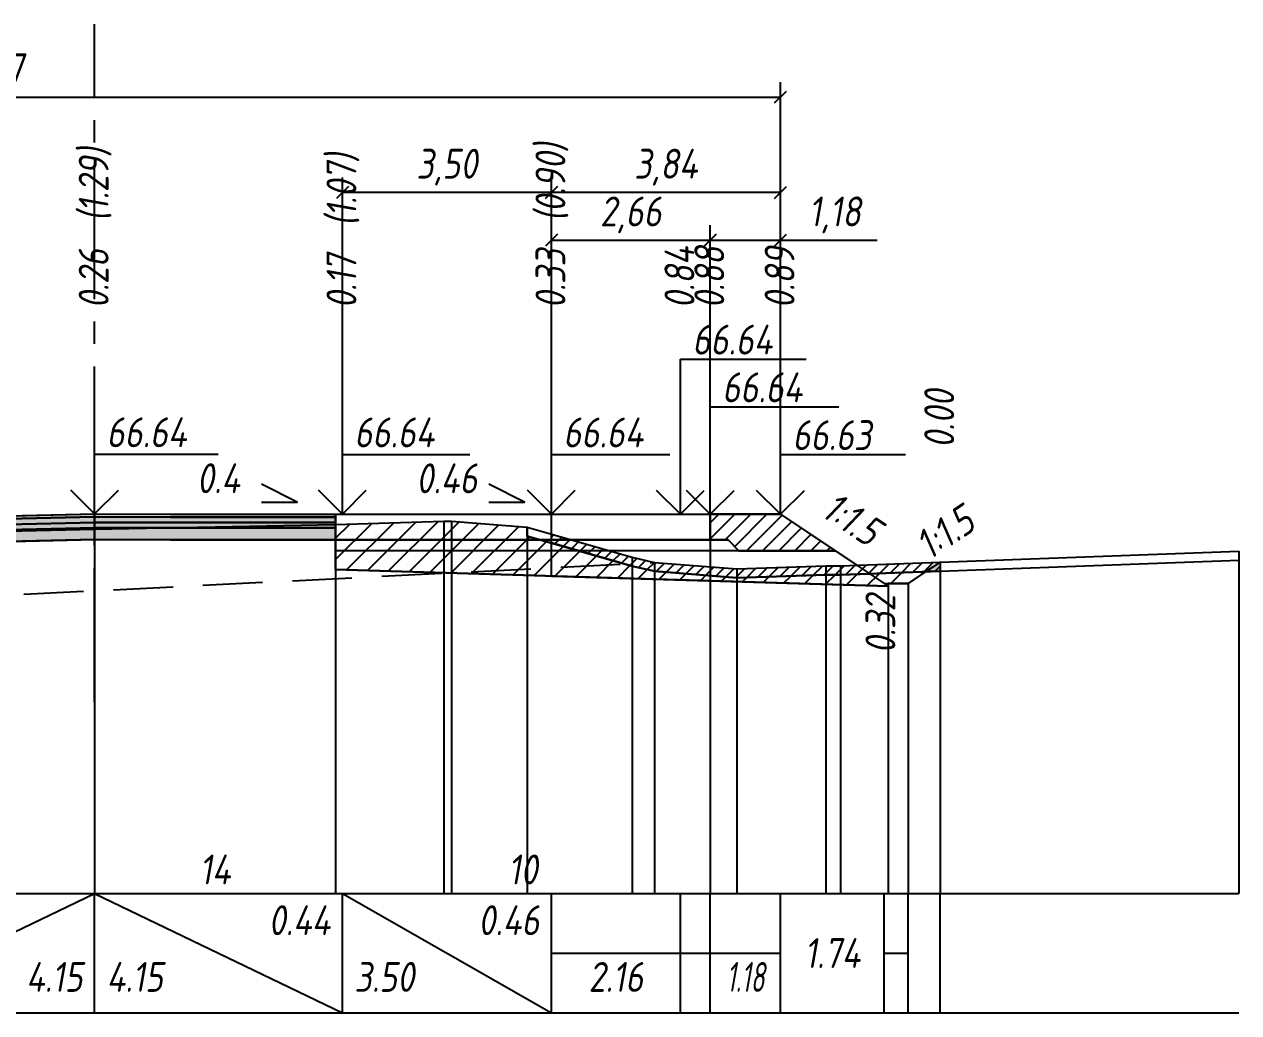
# Model space of a CAD drawing. Extents: x -717 to 1451, y -133302 to 233.
# Drawn here: x 189.5 to 291.2, y -124612 to -124529.2 of the extents above; entities that cross this region are included whole.
import ezdxf
from ezdxf.enums import TextEntityAlignment as Align

# ---------------------------------------------------------------- set-up
doc = ezdxf.new("R2010")
doc.units = 0
doc.linetypes.add('осевая2', pattern=[1.125, 0.75, -0.125, 0.125, -0.125])
doc.linetypes.add('штриховая', pattern=[0.75, 0.5, -0.25])
for name, color, linetype in [('Интерполированный поперечник', 2, 'Continuous'), ('Код_514', 1, 'Continuous'), ('Контур_0', 7, 'Continuous'), ('Контур_2564', 7, 'Continuous'), ('Контур_2660', 7, 'Continuous'), ('Контур_2665', 7, 'Continuous'), ('Контур_400', 7, 'Continuous'), ('Контур_508', 7, 'Continuous'), ('Контур_512', 7, 'Continuous'), ('Контур_513', 7, 'Continuous'), ('Красный поперечник', 1, 'Continuous'), ('Объём_2501', 7, 'Continuous'), ('Объём_2564', 7, 'Continuous'), ('Объём_2650', 7, 'Continuous'), ('Объём_2660', 7, 'Continuous'), ('Объём_2661', 7, 'Continuous'), ('Объём_2662', 7, 'Continuous'), ('Объём_2663', 7, 'Continuous'), ('Объём_2664', 7, 'Continuous'), ('Объём_2665', 7, 'Continuous'), ('Объём_2666', 7, 'Continuous'), ('Объём_2667', 7, 'Continuous'), ('Объём_2668', 7, 'Continuous'), ('Объём_2669', 7, 'Continuous'), ('Объём_2675', 7, 'Continuous'), ('Объём_2753', 7, 'Continuous'), ('Ось', 1, 'осевая2'), ('Откосы', 7, 'Continuous'), ('Отметки покрытия', 7, 'Continuous'), ('Рабочие отметки', 7, 'Continuous'), ('Рабочие отметки доп.', 7, 'Continuous'), ('Слои выравнивания', 7, 'Continuous'), ('Таблица', 7, 'Continuous'), ('Уклоны проезжей части', 7, 'Continuous'), ('Черный поперечник', 3, 'Continuous')]:
    doc.layers.add(name, color=color, linetype=linetype)
for name, color, linetype, true_color in [('Контур_2540', 2, 'Continuous', 0xffff00), ('Контур_2560', 2, 'Continuous', 0xffff00), ('Контур_2561', 7, 'Continuous', 0xff8040), ('Контур_2562', 3, 'Continuous', 0x00ff00), ('Контур_2563', 7, 'Continuous', 0xff8000), ('Контур_2570', 7, 'Continuous', 0x80ff00), ('Контур_2725', 7, 'Continuous', 0x323232), ('Контур_2736', 4, 'Continuous', 0x00ffff), ('Контур_2737', 4, 'Continuous', 0x00ffff), ('Контур_2738', 4, 'Continuous', 0x00ffff), ('Контур_2739', 4, 'Continuous', 0x00ffff), ('Контур_2741', 4, 'Continuous', 0x00ffff), ('Контур_2742', 4, 'Continuous', 0x00ffff), ('Контур_2743', 4, 'Continuous', 0x00ffff), ('Контур_2744', 7, 'Continuous', 0xa4ffff), ('Контур_2745', 7, 'Continuous', 0xa4ffff), ('Контур_2747', 4, 'Continuous', 0x00ffff), ('Контур_2748', 4, 'Continuous', 0x00ffff), ('Контур_2749', 4, 'Continuous', 0x00ffff), ('Контур_2750', 4, 'Continuous', 0x00ffff), ('Контур_2751', 4, 'Continuous', 0x00ffff), ('Контур_2752', 4, 'Continuous', 0x00ffff), ('Контур_2760', 7, 'Continuous', 0x323232), ('Контур_2761', 7, 'Continuous', 0x323232), ('Контур_2762', 7, 'Continuous', 0x323232), ('Контур_2763', 7, 'Continuous', 0x323232), ('Контур_402', 7, 'Continuous', 0xff6464), ('Контур_703', 4, 'Continuous', 0x00ffff), ('Контур_705', 4, 'Continuous', 0x00ffff), ('Контур_707', 4, 'Continuous', 0x00ffff), ('Контур_720', 131, 'Continuous', 0xaaffff), ('Объём_2500', 7, 'Continuous', 0xc0c0c0), ('Объём_2520', 7, 'Continuous', 0x80ffff), ('Объём_2540', 2, 'Continuous', 0xffff00), ('Объём_2560', 2, 'Continuous', 0xffff00), ('Объём_2561', 7, 'Continuous', 0xff8040), ('Объём_2562', 3, 'Continuous', 0x00ff00), ('Объём_2563', 7, 'Continuous', 0xff8000), ('Объём_2570', 7, 'Continuous', 0x80ff00), ('Объём_2600', 7, 'Continuous', 0x808000), ('Объём_2746', 2, 'Continuous', 0xffff00)]:
    doc.layers.add(name, color=color, linetype=linetype, true_color=true_color)
doc.styles.get("Standard").update_dxf_attribs({"font": 'txt', "height": 2.5})
doc.styles.add('М', font='romand.shx', dxfattribs={"width": 0.8, "oblique": 10, "height": 2.5})
doc.dimstyles.new('ISO-25', dxfattribs={"dimtxt": 2.5, "dimasz": 2.5, "dimexe": 1.25, "dimexo": 0.625, "dimtad": 1, "dimtxsty": 'Standard', "dimcen": 2.5, "dimadec": 0, "dimazin": 0, "dimtfac": 1, "dimtmove": 0, "dimatfit": 3, "dimfxl": 1, "dimarcsym": 0})

# ---------------------------------------------------------------- blocks, each defined once
blk = doc.blocks.new('_Oblique')
at = {"color": 0, "linetype": 'ByBlock', "lineweight": -2}
blk.add_line((-0.5, -0.5), (0.5, 0.5), dxfattribs=at)
blk = doc.blocks.new('*D3940')
at = {"color": 0, "lineweight": -2, "transparency": 16777216}
for p, q in [((246.98, -124569.68), (246.98, -124546.03)), ((252.87, -124569.68), (252.87, -124546.03)), ((246.98, -124547.28), (252.87, -124547.28)), ((252.87, -124547.28), (260.97, -124547.28))]:
    blk.add_line(p, q, dxfattribs=at)
at = {"layer": 'Defpoints', "color": 0, "transparency": 16777216}
for p in [(252.87, -124547.28), (246.98, -124570.3), (252.87, -124570.3)]:
    blk.add_point(p, dxfattribs=at)
at = {"color": 0, "lineweight": -2, "transparency": 16777216, "rotation": 180}
blk.add_blockref('_Oblique', (246.98, -124547.28), dxfattribs=at)
at = {"color": 0, "lineweight": -2, "transparency": 16777216}
blk.add_blockref('_Oblique', (252.87, -124547.28), dxfattribs=at)
at = {"color": 0, "transparency": 16777216, "insert": (257.42, -124545.16), "char_height": 2.5, "width": 8.3333, "attachment_point": 5, "style": 'М'}
blk.add_mtext('1,18', dxfattribs=at)
blk = doc.blocks.new('*D3942')
at = {"color": 0, "lineweight": -2, "transparency": 16777216}
for p, q in [((233.68, -124569.67), (233.68, -124546.03)), ((246.98, -124569.68), (246.98, -124546.03)), ((233.68, -124547.28), (246.98, -124547.28))]:
    blk.add_line(p, q, dxfattribs=at)
at = {"layer": 'Defpoints', "color": 0, "transparency": 16777216}
for p in [(246.98, -124547.28), (233.68, -124570.29), (246.98, -124570.3)]:
    blk.add_point(p, dxfattribs=at)
at = {"color": 0, "lineweight": -2, "transparency": 16777216, "rotation": 180}
blk.add_blockref('_Oblique', (233.68, -124547.28), dxfattribs=at)
at = {"color": 0, "lineweight": -2, "transparency": 16777216}
blk.add_blockref('_Oblique', (246.98, -124547.28), dxfattribs=at)
at = {"color": 0, "transparency": 16777216, "insert": (240.33, -124545.16), "char_height": 2.5, "width": 10, "attachment_point": 5, "style": 'М'}
blk.add_mtext('2,66', dxfattribs=at)
blk = doc.blocks.new('*D3944')
at = {"color": 0, "lineweight": -2, "transparency": 16777216}
for p, q in [((216.18, -124569.66), (216.18, -124542.03)), ((233.68, -124569.67), (233.68, -124542.03)), ((233.68, -124543.28), (216.18, -124543.28))]:
    blk.add_line(p, q, dxfattribs=at)
at = {"layer": 'Defpoints', "color": 0, "transparency": 16777216}
for p in [(216.18, -124543.28), (216.18, -124570.29), (233.68, -124570.29)]:
    blk.add_point(p, dxfattribs=at)
at = {"color": 0, "lineweight": -2, "transparency": 16777216, "rotation": 180}
blk.add_blockref('_Oblique', (216.18, -124543.28), dxfattribs=at)
at = {"color": 0, "lineweight": -2, "transparency": 16777216}
blk.add_blockref('_Oblique', (233.68, -124543.28), dxfattribs=at)
at = {"color": 0, "transparency": 16777216, "insert": (224.93, -124541.16), "char_height": 2.5, "width": 9.5833, "attachment_point": 5, "style": 'М'}
blk.add_mtext('3,50', dxfattribs=at)
blk = doc.blocks.new('*D3945')
at = {"color": 0, "lineweight": -2, "transparency": 16777216}
for p, q in [((233.68, -124569.67), (233.68, -124542.03)), ((252.87, -124569.68), (252.87, -124542.03)), ((252.87, -124543.28), (233.68, -124543.28))]:
    blk.add_line(p, q, dxfattribs=at)
at = {"layer": 'Defpoints', "color": 0, "transparency": 16777216}
for p in [(233.68, -124543.28), (233.68, -124570.29), (252.87, -124570.3)]:
    blk.add_point(p, dxfattribs=at)
at = {"color": 0, "lineweight": -2, "transparency": 16777216, "rotation": 180}
blk.add_blockref('_Oblique', (233.68, -124543.28), dxfattribs=at)
at = {"color": 0, "lineweight": -2, "transparency": 16777216}
blk.add_blockref('_Oblique', (252.87, -124543.28), dxfattribs=at)
at = {"color": 0, "transparency": 16777216, "insert": (243.27, -124541.16), "char_height": 2.5, "width": 10, "attachment_point": 5, "style": 'М'}
blk.add_mtext('3,84', dxfattribs=at)
blk = doc.blocks.new('*D3947')
at = {"color": 0, "lineweight": -2, "transparency": 16777216}
for p, q in [((119.51, -124571.73), (119.51, -124534.03)), ((252.87, -124569.68), (252.87, -124534.03)), ((119.51, -124535.28), (252.87, -124535.28))]:
    blk.add_line(p, q, dxfattribs=at)
at = {"layer": 'Defpoints', "color": 0, "transparency": 16777216}
for p in [(252.87, -124535.28), (252.87, -124570.3), (119.51, -124572.36)]:
    blk.add_point(p, dxfattribs=at)
at = {"color": 0, "lineweight": -2, "transparency": 16777216, "rotation": 180}
blk.add_blockref('_Oblique', (119.51, -124535.28), dxfattribs=at)
at = {"color": 0, "lineweight": -2, "transparency": 16777216}
blk.add_blockref('_Oblique', (252.87, -124535.28), dxfattribs=at)
at = {"color": 0, "transparency": 16777216, "insert": (186.19, -124533.16), "char_height": 2.5, "width": 12.5, "attachment_point": 5, "style": 'М'}
blk.add_mtext('26,67', dxfattribs=at)

msp = doc.modelspace()

# ---------------------------------------------------------------- hatches: boundary and pattern name
at = {"layer": 'Объём_2563'}
h = msp.add_hatch(dxfattribs=at)
h.set_pattern_fill('ANSI31', color=256, scale=0.3)
h.paths.add_polyline_path([(135.678, -124573.776), (134.756, -124574.698), (114.037, -124575.193), (119.507, -124571.547), (122.161, -124571.231), (122.161, -124571.731), (121.661, -124571.731), (121.661, -124572.731), (123.061, -124572.731), (123.061, -124572.163), (132.057, -124571.985), (132.057, -124572.525), (133.457, -124572.525), (133.457, -124571.903), (136.278, -124571.777), (136.279, -124572.591), (135.779, -124572.591), (135.78, -124573.591), (137.178, -124573.59), (137.178, -124573.74)])
h.paths.add_polyline_path([(248.483, -124572.389), (246.983, -124572.388), (246.983, -124570.238), (252.867, -124570.241), (257.445, -124573.293), (249.383, -124573.289)])
at = {"layer": 'Объём_2570'}
h = msp.add_hatch(dxfattribs=at)
h.set_pattern_fill('ANSI31', color=256, scale=0.2)
h.paths.add_polyline_path([(117.715, -124573.794), (108.888, -124576.736), (105, -124578.178), (105, -124577.428), (108.888, -124575.986), (117.719, -124573.041)])
h.paths.add_polyline_path([(233.678, -124571.893), (240.445, -124573.824), (242.307, -124574.266), (249.212, -124574.801), (256.65, -124574.571), (257.897, -124574.559), (266.235, -124574.251), (266.235, -124575.001), (257.897, -124575.309), (256.65, -124575.321), (249.212, -124575.551), (242.307, -124575.016), (240.445, -124574.574), (233.678, -124572.643)])
at = {"layer": 'Объём_2600'}
h = msp.add_hatch(dxfattribs=at)
h.set_pattern_fill('ANSI31', color=6, scale=0.4)
h.paths.add_polyline_path([(137.178, -124576.012), (111.66, -124576.778), (105, -124581.218), (94.693, -124581.739), (102.02, -124579.284), (108.888, -124576.736), (117.715, -124573.794), (117.719, -124573.041), (132.564, -124572.001), (133.064, -124572.751), (137.178, -124572.655)])
h.paths.add_polyline_path([(263.559, -124576.035), (261.894, -124576.035), (261.894, -124576.259), (215.604, -124574.87), (215.604, -124571.088), (224.669, -124570.827), (225.329, -124570.83), (231.64, -124571.312), (231.64, -124572.062), (240.445, -124574.574), (242.307, -124575.016), (249.212, -124575.551), (256.65, -124575.321), (257.897, -124575.309), (265.044, -124575.045)])
h = msp.add_hatch(dxfattribs=at)
h.set_pattern_fill('HONEY', color=5, scale=0.3)
h.paths.add_polyline_path([(92.141, -124582.594), (92.141, -124581.868), (94.693, -124581.739)])
h.paths.add_polyline_path([(265.044, -124575.045), (266.235, -124574.251), (266.235, -124575.001)])
at = {"layer": 'Слои выравнивания'}
for color, points in [(2, [(137.178, -124571.59), (139.678, -124571.53), (147.379, -124571.346), (157.178, -124571.112), (163.584, -124570.958), (168.586, -124570.839), (174.678, -124570.693), (188.139, -124570.383), (195.428, -124570.215), (195.428, -124570.465), (188.139, -124570.633), (174.678, -124570.943), (168.586, -124571.089), (163.584, -124571.208), (157.178, -124571.362), (147.379, -124571.596), (139.678, -124571.78), (137.178, -124571.84)]), (3, [(137.178, -124571.84), (139.678, -124571.78), (147.379, -124571.596), (157.178, -124571.362), (163.584, -124571.208), (168.586, -124571.089), (174.678, -124570.943), (188.139, -124570.633), (195.428, -124570.465), (195.428, -124570.915), (188.139, -124571.083), (174.678, -124571.393), (168.586, -124571.539), (163.584, -124571.658), (157.178, -124571.812), (147.379, -124572.046), (139.678, -124572.23), (137.178, -124572.29)]), (2, [(195.428, -124570.215), (201.777, -124570.218), (215.604, -124570.224), (215.604, -124570.474), (201.777, -124570.468), (195.428, -124570.465)]), (3, [(195.428, -124570.465), (201.777, -124570.468), (215.604, -124570.474), (215.604, -124570.924), (201.777, -124570.918), (195.428, -124570.915)]), (4, [(137.178, -124572.29), (139.678, -124572.23), (147.379, -124572.046), (157.178, -124571.812), (163.584, -124571.658), (168.586, -124571.539), (174.678, -124571.393), (188.139, -124571.083), (195.428, -124570.915), (195.428, -124571.365), (188.139, -124571.533), (174.678, -124571.843), (168.586, -124571.989), (163.584, -124572.108), (157.178, -124572.262), (147.379, -124572.496), (139.678, -124572.68), (137.178, -124572.74)]), (5, [(137.178, -124572.74), (139.678, -124572.68), (147.379, -124572.496), (157.178, -124572.262), (163.584, -124572.108), (168.586, -124571.989), (174.678, -124571.843), (188.139, -124571.533), (195.428, -124571.365), (195.428, -124572.365), (188.139, -124572.533), (174.678, -124572.843), (168.586, -124572.989), (163.584, -124573.108), (157.178, -124573.262), (147.379, -124573.496), (139.678, -124573.68), (137.178, -124573.74)]), (4, [(195.428, -124570.915), (201.777, -124570.918), (215.604, -124570.924), (215.604, -124571.374), (201.777, -124571.368), (195.428, -124571.365)]), (5, [(195.428, -124571.365), (201.777, -124571.368), (215.604, -124571.374), (215.604, -124572.374), (201.777, -124572.368), (195.428, -124572.365)])]:
    msp.add_hatch(color=color, dxfattribs=at).paths.add_polyline_path(points)

# ---------------------------------------------------------------- linework, layer by layer
at = {"layer": 'Интерполированный поперечник', "linetype": 'штриховая', "ltscale": 10, "flags": 128}
msp.add_lwpolyline([(92.141, -124581.868), (242.233, -124574.28)], dxfattribs=at)
at = {"layer": 'Код_514'}
for p, q in [((174.678, -124612), (195.428, -124602)), ((195.428, -124612), (195.428, -124602)), ((195.428, -124602), (216.178, -124612)), ((216.178, -124612), (216.178, -124602)), ((216.178, -124602), (233.678, -124612)), ((233.678, -124612), (233.678, -124602)), ((244.483, -124612), (244.483, -124602)), ((246.983, -124612), (246.983, -124602)), ((252.867, -124612), (252.867, -124602)), ((261.559, -124612), (261.559, -124602)), ((263.559, -124612), (263.559, -124602)), ((266.235, -124612), (266.235, -124602)), ((233.678, -124607), (244.483, -124607)), ((244.483, -124607), (246.983, -124607)), ((246.983, -124607), (252.867, -124607)), ((261.559, -124607), (263.559, -124607))]:
    msp.add_line(p, q, dxfattribs=at)
at = {"layer": 'Контур_0', "color": 250, "flags": 128}
for points in [[(215.604, -124570.224), (246.983, -124570.238), (246.983, -124572.388), (215.604, -124572.374), (215.604, -124570.224), (215.604, -124570.224)], [(216.178, -124572.374), (248.483, -124572.389), (249.383, -124573.289), (215.604, -124573.274), (215.604, -124572.374), (216.178, -124572.374), (216.178, -124572.374)]]:
    msp.add_lwpolyline(points, dxfattribs=at)
at = {"layer": 'Контур_0', "flags": 128}
for points in [[(252.867, -124570.241), (259.268, -124574.508), (259.268, -124574.508), (259.268, -124574.508), (259.268, -124574.508), (259.268, -124574.508), (259.268, -124574.508), (259.268, -124574.508), (259.268, -124574.508), (259.268, -124574.508), (259.268, -124574.508), (259.268, -124574.508), (259.268, -124574.508), (259.268, -124574.508), (259.268, -124574.508), (261.559, -124576.035)], [(252.867, -124570.241), (259.268, -124574.508), (259.268, -124574.508), (259.268, -124574.508), (259.268, -124574.508), (259.268, -124574.508), (259.268, -124574.508), (259.268, -124574.508), (259.268, -124574.508), (259.268, -124574.508), (259.268, -124574.508), (259.268, -124574.508), (259.268, -124574.508), (259.268, -124574.508), (259.268, -124574.508), (261.559, -124576.035), (263.559, -124576.035), (266.235, -124574.251), (266.235, -124574.251), (266.235, -124574.251), (266.235, -124574.251), (266.235, -124574.251), (266.235, -124574.251), (266.235, -124574.251), (266.235, -124574.251), (266.235, -124574.251), (266.235, -124574.251), (266.235, -124574.251), (266.235, -124574.251), (266.235, -124574.251)], [(246.983, -124572.388), (248.483, -124572.389), (249.383, -124573.289), (257.445, -124573.293)]]:
    msp.add_lwpolyline(points, dxfattribs=at)
at = {"layer": 'Контур_2540', "flags": 128}
msp.add_lwpolyline([(257.445, -124573.293), (261.894, -124576.259), (215.604, -124574.87), (215.604, -124573.274), (257.445, -124573.293), (257.445, -124573.293)], dxfattribs=at)
at = {"layer": 'Контур_2560', "flags": 128}
msp.add_lwpolyline([(246.983, -124570.238), (252.867, -124570.241), (252.867, -124570.241), (252.867, -124570.241)], dxfattribs=at)
at = {"layer": 'Контур_2561', "flags": 128}
msp.add_lwpolyline([(246.983, -124570.238), (246.983, -124570.238), (252.867, -124570.241), (252.867, -124570.241), (246.983, -124570.238)], dxfattribs=at)
at = {"layer": 'Контур_2562', "flags": 128}
msp.add_lwpolyline([(252.867, -124570.241), (252.867, -124570.241), (252.867, -124570.241), (252.867, -124570.241), (252.867, -124570.241)], dxfattribs=at)
at = {"layer": 'Контур_2563', "flags": 128}
msp.add_lwpolyline([(248.483, -124572.389), (246.983, -124572.388), (246.983, -124570.238), (252.867, -124570.241), (257.445, -124573.293), (249.383, -124573.289), (248.483, -124572.389), (248.483, -124572.389)], dxfattribs=at)
at = {"layer": 'Контур_2564', "flags": 128}
msp.add_lwpolyline([(246.983, -124570.238), (252.867, -124570.241)], dxfattribs=at)
at = {"layer": 'Контур_2570', "flags": 128}
msp.add_lwpolyline([(108.888, -124576.736), (117.715, -124573.794), (117.719, -124573.791), (117.719, -124573.041), (123.975, -124572.602), (132.564, -124572.001), (133.064, -124572.751), (147.379, -124572.418), (168.586, -124572.013), (188.139, -124571.644), (195.428, -124571.496), (215.604, -124571.088), (224.669, -124570.827), (225.329, -124570.83), (231.64, -124571.312), (231.64, -124572.062), (240.445, -124574.574), (242.307, -124575.016), (242.307, -124575.016), (249.212, -124575.551), (256.65, -124575.321), (257.897, -124575.309), (291.235, -124574.079)], dxfattribs=at)
at = {"layer": 'Контур_2660', "flags": 128}
msp.add_lwpolyline([(215.604, -124574.87), (261.894, -124576.259)], dxfattribs=at)
at = {"layer": 'Контур_2665', "flags": 128}
msp.add_lwpolyline([(252.867, -124570.241), (252.867, -124570.241)], dxfattribs=at)
at = {"layer": 'Контур_2725', "flags": 128}
msp.add_lwpolyline([(137.178, -124573.74), (139.678, -124573.68), (147.379, -124573.496), (157.178, -124573.262), (163.584, -124573.108), (168.586, -124572.989), (174.678, -124572.843), (188.139, -124572.533), (195.428, -124572.365), (201.777, -124572.368), (215.604, -124572.374)], dxfattribs=at)
at = {"layer": 'Контур_2736', "flags": 128}
for points in [[(252.867, -124570.241), (259.268, -124574.508)], [(259.268, -124574.508), (261.559, -124576.035)]]:
    msp.add_lwpolyline(points, dxfattribs=at)
at = {"layer": 'Контур_2737', "flags": 128}
msp.add_lwpolyline([(259.268, -124574.508), (259.268, -124574.508)], dxfattribs=at)
at = {"layer": 'Контур_2738', "flags": 128}
msp.add_lwpolyline([(259.268, -124574.508), (259.268, -124574.508)], dxfattribs=at)
at = {"layer": 'Контур_2739', "flags": 128}
msp.add_lwpolyline([(259.268, -124574.508), (259.268, -124574.508)], dxfattribs=at)
at = {"layer": 'Контур_2741', "flags": 128}
msp.add_lwpolyline([(266.235, -124574.251), (266.235, -124574.251)], dxfattribs=at)
at = {"layer": 'Контур_2742', "flags": 128}
msp.add_lwpolyline([(266.235, -124574.251), (266.235, -124574.251)], dxfattribs=at)
at = {"layer": 'Контур_2743', "flags": 128}
msp.add_lwpolyline([(266.235, -124574.251), (266.235, -124574.251)], dxfattribs=at)
at = {"layer": 'Контур_2744', "flags": 128}
msp.add_lwpolyline([(266.235, -124574.251), (266.235, -124574.251)], dxfattribs=at)
msp.add_lwpolyline([(266.235, -124574.251), (266.235, -124574.251)], dxfattribs=at)
msp.add_lwpolyline([(266.235, -124574.251), (266.235, -124574.251)], dxfattribs=at)
msp.add_lwpolyline([(266.235, -124574.251), (266.235, -124574.251)], dxfattribs=at)
msp.add_lwpolyline([(266.235, -124574.251), (266.235, -124574.251)], dxfattribs=at)
msp.add_lwpolyline([(266.235, -124574.251), (266.235, -124574.251)], dxfattribs=at)
at = {"layer": 'Контур_2745', "flags": 128}
msp.add_lwpolyline([(259.268, -124574.508), (259.268, -124574.508)], dxfattribs=at)
msp.add_lwpolyline([(259.268, -124574.508), (259.268, -124574.508)], dxfattribs=at)
msp.add_lwpolyline([(259.268, -124574.508), (259.268, -124574.508)], dxfattribs=at)
msp.add_lwpolyline([(259.268, -124574.508), (259.268, -124574.508)], dxfattribs=at)
msp.add_lwpolyline([(259.268, -124574.508), (259.268, -124574.508)], dxfattribs=at)
msp.add_lwpolyline([(259.268, -124574.508), (259.268, -124574.508)], dxfattribs=at)
at = {"layer": 'Контур_2747', "flags": 128}
msp.add_lwpolyline([(259.268, -124574.508), (259.268, -124574.508)], dxfattribs=at)
at = {"layer": 'Контур_2748', "flags": 128}
msp.add_lwpolyline([(259.268, -124574.508), (259.268, -124574.508)], dxfattribs=at)
at = {"layer": 'Контур_2749', "flags": 128}
msp.add_lwpolyline([(259.268, -124574.508), (259.268, -124574.508)], dxfattribs=at)
at = {"layer": 'Контур_2750', "flags": 128}
msp.add_lwpolyline([(266.235, -124574.251), (266.235, -124574.251)], dxfattribs=at)
at = {"layer": 'Контур_2751', "flags": 128}
msp.add_lwpolyline([(266.235, -124574.251), (266.235, -124574.251)], dxfattribs=at)
at = {"layer": 'Контур_2752', "flags": 128}
msp.add_lwpolyline([(266.235, -124574.251), (266.235, -124574.251)], dxfattribs=at)
at = {"layer": 'Контур_2760', "flags": 128}
msp.add_lwpolyline([(137.178, -124571.59), (139.678, -124571.53), (147.379, -124571.346), (157.178, -124571.112), (163.584, -124570.958), (168.586, -124570.839), (174.678, -124570.693), (188.139, -124570.383), (195.428, -124570.215), (201.777, -124570.218), (215.604, -124570.224)], dxfattribs=at)
at = {"layer": 'Контур_2761', "flags": 128}
msp.add_lwpolyline([(137.178, -124571.84), (139.678, -124571.78), (147.379, -124571.596), (157.178, -124571.362), (163.584, -124571.208), (168.586, -124571.089), (174.678, -124570.943), (188.139, -124570.633), (195.428, -124570.465), (201.777, -124570.468), (215.604, -124570.474)], dxfattribs=at)
at = {"layer": 'Контур_2762', "flags": 128}
msp.add_lwpolyline([(137.178, -124572.29), (139.678, -124572.23), (147.379, -124572.046), (157.178, -124571.812), (163.584, -124571.658), (168.586, -124571.539), (174.678, -124571.393), (188.139, -124571.083), (195.428, -124570.915), (201.777, -124570.918), (215.604, -124570.924)], dxfattribs=at)
at = {"layer": 'Контур_2763', "flags": 128}
msp.add_lwpolyline([(137.178, -124572.74), (139.678, -124572.68), (147.379, -124572.496), (157.178, -124572.262), (163.584, -124572.108), (168.586, -124571.989), (174.678, -124571.843), (188.139, -124571.533), (195.428, -124571.365), (201.777, -124571.368), (215.604, -124571.374)], dxfattribs=at)
at = {"layer": 'Контур_400', "flags": 128}
for points in [[(137.178, -124571.59), (139.678, -124571.53), (139.678, -124571.53), (157.178, -124571.112), (157.178, -124571.112), (157.178, -124571.112), (157.178, -124571.112), (174.678, -124570.693), (195.428, -124570.215)], [(195.428, -124570.215), (216.178, -124570.224), (233.678, -124570.232), (233.678, -124570.232), (233.678, -124570.232), (233.678, -124570.232), (244.483, -124570.237), (244.483, -124570.237), (246.983, -124570.238)]]:
    msp.add_lwpolyline(points, dxfattribs=at)
at = {"layer": 'Контур_402', "flags": 128}
msp.add_lwpolyline([(111.66, -124576.778), (137.178, -124576.012), (137.178, -124573.74), (174.678, -124572.843), (195.428, -124572.365), (215.604, -124572.374), (215.604, -124574.87), (261.894, -124576.259)], dxfattribs=at)
at = {"layer": 'Контур_508', "flags": 128}
msp.add_lwpolyline([(105, -124581.218), (111.66, -124576.778), (137.178, -124576.012), (137.178, -124573.74), (174.678, -124572.843), (195.428, -124572.365), (215.604, -124572.374), (215.604, -124574.87), (261.894, -124576.259), (261.894, -124576.035), (263.559, -124576.035), (266.235, -124574.251)], dxfattribs=at)
at = {"layer": 'Контур_512', "flags": 128}
msp.add_lwpolyline([(215.604, -124574.87), (261.894, -124576.259), (261.894, -124576.035), (263.559, -124576.035), (266.235, -124574.251)], dxfattribs=at)
at = {"layer": 'Контур_513', "flags": 128}
msp.add_lwpolyline([(105, -124581.218), (111.66, -124576.778), (137.178, -124576.012), (137.178, -124573.74), (174.678, -124572.843), (195.428, -124572.365), (215.604, -124572.374), (215.604, -124574.87), (261.894, -124576.259), (261.894, -124576.035), (263.559, -124576.035), (266.235, -124574.251)], dxfattribs=at)
at = {"layer": 'Контур_703', "flags": 128}
msp.add_lwpolyline([(252.867, -124570.241), (259.268, -124574.508)], dxfattribs=at)
at = {"layer": 'Контур_705', "flags": 128}
msp.add_lwpolyline([(259.268, -124574.508), (259.268, -124574.508)], dxfattribs=at)
at = {"layer": 'Контур_707', "flags": 128}
msp.add_lwpolyline([(263.559, -124576.035), (266.235, -124574.251)], dxfattribs=at)
at = {"layer": 'Контур_720', "flags": 128}
msp.add_lwpolyline([(261.559, -124576.035), (263.559, -124576.035)], dxfattribs=at)
at = {"layer": 'Красный поперечник'}
for p, q in [((174.678, -124570.693), (195.428, -124570.215)), ((195.428, -124570.215), (216.178, -124570.224)), ((216.178, -124570.224), (233.678, -124570.232)), ((233.678, -124570.232), (244.483, -124570.237)), ((244.483, -124570.237), (246.983, -124570.238)), ((246.983, -124570.238), (252.867, -124570.241)), ((252.867, -124570.241), (261.559, -124576.035)), ((263.559, -124576.035), (266.235, -124574.251)), ((266.235, -124574.251), (266.235, -124602)), ((215.604, -124574.87), (215.604, -124602)), ((261.559, -124576.035), (263.559, -124576.035)), ((261.894, -124576.035), (261.894, -124602)), ((261.894, -124576.259), (261.894, -124602)), ((263.559, -124576.035), (263.559, -124602))]:
    msp.add_line(p, q, dxfattribs=at)
at = {"layer": 'Объём_2500', "color": 250, "flags": 128}
for points in [[(215.604, -124570.224), (246.983, -124570.238), (246.983, -124572.388), (215.604, -124572.374), (215.604, -124570.224), (215.604, -124570.224)], [(233.678, -124570.232), (246.983, -124570.238), (246.983, -124572.388), (233.678, -124572.382), (233.678, -124570.232)]]:
    msp.add_lwpolyline(points, dxfattribs=at)
at = {"layer": 'Объём_2501', "flags": 128}
for points in [[(137.178, -124571.59), (139.678, -124571.53), (139.678, -124571.53), (157.178, -124571.112), (157.178, -124571.112), (157.178, -124571.112), (157.178, -124571.112), (174.678, -124570.693), (195.428, -124570.215)], [(195.428, -124570.215), (216.178, -124570.224), (233.678, -124570.232), (233.678, -124570.232), (233.678, -124570.232), (233.678, -124570.232), (244.483, -124570.237), (244.483, -124570.237), (246.983, -124570.238)], [(233.678, -124570.232), (244.483, -124570.237), (244.483, -124570.237), (246.983, -124570.238)]]:
    msp.add_lwpolyline(points, dxfattribs=at)
at = {"layer": 'Объём_2520', "color": 250, "flags": 128}
for points in [[(216.178, -124572.374), (248.483, -124572.389), (249.383, -124573.289), (215.604, -124573.274), (215.604, -124572.374), (216.178, -124572.374), (216.178, -124572.374)], [(233.678, -124572.382), (248.483, -124572.389), (249.383, -124573.289), (233.678, -124573.282), (233.678, -124572.382)]]:
    msp.add_lwpolyline(points, dxfattribs=at)
at = {"layer": 'Объём_2540', "flags": 128}
for points in [[(257.445, -124573.293), (261.894, -124576.259), (215.604, -124574.87), (215.604, -124573.274), (257.445, -124573.293), (257.445, -124573.293)], [(233.678, -124573.282), (257.445, -124573.293), (257.445, -124573.293), (257.445, -124573.293), (261.894, -124576.259), (233.678, -124575.412), (233.678, -124573.282)]]:
    msp.add_lwpolyline(points, dxfattribs=at)
at = {"layer": 'Объём_2560', "flags": 128}
msp.add_lwpolyline([(246.983, -124570.238), (252.867, -124570.241), (252.867, -124570.241), (252.867, -124570.241)], dxfattribs=at)
msp.add_lwpolyline([(246.983, -124570.238), (252.867, -124570.241), (252.867, -124570.241), (252.867, -124570.241)], dxfattribs=at)
at = {"layer": 'Объём_2561', "flags": 128}
msp.add_lwpolyline([(246.983, -124570.238), (246.983, -124570.238), (252.867, -124570.241), (252.867, -124570.241), (246.983, -124570.238)], dxfattribs=at)
msp.add_lwpolyline([(246.983, -124570.238), (246.983, -124570.238), (252.867, -124570.241), (252.867, -124570.241), (246.983, -124570.238)], dxfattribs=at)
at = {"layer": 'Объём_2562', "flags": 128}
msp.add_lwpolyline([(252.867, -124570.241), (252.867, -124570.241), (252.867, -124570.241), (252.867, -124570.241), (252.867, -124570.241)], dxfattribs=at)
msp.add_lwpolyline([(252.867, -124570.241), (252.867, -124570.241), (252.867, -124570.241), (252.867, -124570.241), (252.867, -124570.241)], dxfattribs=at)
at = {"layer": 'Объём_2563', "flags": 128}
msp.add_lwpolyline([(248.483, -124572.389), (246.983, -124572.388), (246.983, -124570.238), (252.867, -124570.241), (257.445, -124573.293), (249.383, -124573.289), (248.483, -124572.389), (248.483, -124572.389)], dxfattribs=at)
msp.add_lwpolyline([(248.483, -124572.389), (246.983, -124572.388), (246.983, -124570.238), (252.867, -124570.241), (257.445, -124573.293), (249.383, -124573.289), (248.483, -124572.389), (248.483, -124572.389)], dxfattribs=at)
at = {"layer": 'Объём_2564', "flags": 128}
msp.add_lwpolyline([(246.983, -124570.238), (252.867, -124570.241)], dxfattribs=at)
msp.add_lwpolyline([(246.983, -124570.238), (252.867, -124570.241)], dxfattribs=at)
at = {"layer": 'Объём_2570', "flags": 128}
for points in [[(266.235, -124575.001), (257.897, -124575.309), (256.65, -124575.321), (249.212, -124575.551), (242.307, -124575.016), (240.445, -124574.574), (231.64, -124572.062), (231.64, -124571.312), (240.445, -124573.824), (242.307, -124574.266), (249.212, -124574.801), (256.65, -124574.571), (257.897, -124574.559), (266.235, -124574.251), (266.235, -124575.001), (266.235, -124575.001)], [(233.678, -124571.893), (240.445, -124573.824), (242.307, -124574.266), (249.212, -124574.801), (256.65, -124574.571), (257.897, -124574.559), (266.235, -124574.251), (266.235, -124575.001), (266.235, -124575.001), (266.235, -124575.001), (257.897, -124575.309), (256.65, -124575.321), (249.212, -124575.551), (242.307, -124575.016), (240.445, -124574.574), (233.678, -124572.643), (233.678, -124571.893)]]:
    msp.add_lwpolyline(points, dxfattribs=at)
at = {"layer": 'Объём_2600', "flags": 128}
msp.add_lwpolyline([(265.044, -124575.045), (266.235, -124574.251), (266.235, -124575.001), (265.044, -124575.045), (265.044, -124575.045)], dxfattribs=at)
msp.add_lwpolyline([(265.044, -124575.045), (266.235, -124574.251), (266.235, -124575.001), (265.044, -124575.045), (265.044, -124575.045)], dxfattribs=at)
at = {"layer": 'Объём_2650', "color": 6, "flags": 128}
msp.add_lwpolyline([(263.559, -124576.035), (261.894, -124576.035), (261.894, -124576.259), (215.604, -124574.87), (215.604, -124571.088), (224.669, -124570.827), (225.329, -124570.83), (231.64, -124571.312), (231.64, -124572.062), (240.445, -124574.574), (242.307, -124575.016), (249.212, -124575.551), (256.65, -124575.321), (257.897, -124575.309), (265.044, -124575.045), (263.559, -124576.035), (263.559, -124576.035)], dxfattribs=at)
at = {"layer": 'Объём_2650', "flags": 128}
msp.add_lwpolyline([(233.678, -124572.643), (240.445, -124574.574), (242.307, -124575.016), (249.212, -124575.551), (256.65, -124575.321), (257.897, -124575.309), (265.044, -124575.045), (263.559, -124576.035), (263.559, -124576.035), (263.559, -124576.035), (261.894, -124576.035), (261.894, -124576.259), (233.678, -124575.412), (233.678, -124572.643)], dxfattribs=at)
at = {"layer": 'Объём_2660', "flags": 128}
for points in [[(215.604, -124574.87), (261.894, -124576.259)], [(233.678, -124575.412), (261.894, -124576.259)]]:
    msp.add_lwpolyline(points, dxfattribs=at)
at = {"layer": 'Объём_2661', "flags": 128}
msp.add_lwpolyline([(252.867, -124570.241), (259.268, -124574.508), (261.559, -124576.035)], dxfattribs=at)
msp.add_lwpolyline([(252.867, -124570.241), (259.268, -124574.508), (261.559, -124576.035)], dxfattribs=at)
at = {"layer": 'Объём_2662', "flags": 128}
msp.add_lwpolyline([(263.559, -124576.035), (266.235, -124574.251)], dxfattribs=at)
msp.add_lwpolyline([(263.559, -124576.035), (266.235, -124574.251)], dxfattribs=at)
at = {"layer": 'Объём_2663', "flags": 128}
msp.add_lwpolyline([(261.559, -124576.035), (263.559, -124576.035)], dxfattribs=at)
msp.add_lwpolyline([(261.559, -124576.035), (263.559, -124576.035)], dxfattribs=at)
at = {"layer": 'Объём_2664', "flags": 128}
msp.add_lwpolyline([(261.559, -124576.035), (263.559, -124576.035)], dxfattribs=at)
msp.add_lwpolyline([(261.559, -124576.035), (263.559, -124576.035)], dxfattribs=at)
at = {"layer": 'Объём_2665', "flags": 128}
msp.add_lwpolyline([(252.867, -124570.241), (252.867, -124570.241)], dxfattribs=at)
msp.add_lwpolyline([(252.867, -124570.241), (252.867, -124570.241)], dxfattribs=at)
at = {"layer": 'Объём_2666', "flags": 128}
for points in [[(252.867, -124570.241), (259.268, -124574.508)], [(252.867, -124570.241), (259.268, -124574.508)], [(259.268, -124574.508), (261.559, -124576.035)], [(259.268, -124574.508), (261.559, -124576.035)]]:
    msp.add_lwpolyline(points, dxfattribs=at)
at = {"layer": 'Объём_2667', "flags": 128}
for points in [[(259.268, -124574.508), (259.268, -124574.508)], [(259.268, -124574.508), (259.268, -124574.508)], [(266.235, -124574.251), (266.235, -124574.251)], [(266.235, -124574.251), (266.235, -124574.251)]]:
    msp.add_lwpolyline(points, dxfattribs=at)
at = {"layer": 'Объём_2668', "flags": 128}
for points in [[(259.268, -124574.508), (259.268, -124574.508)], [(259.268, -124574.508), (259.268, -124574.508)], [(266.235, -124574.251), (266.235, -124574.251)], [(266.235, -124574.251), (266.235, -124574.251)]]:
    msp.add_lwpolyline(points, dxfattribs=at)
at = {"layer": 'Объём_2669', "flags": 128}
for points in [[(259.268, -124574.508), (259.268, -124574.508)], [(259.268, -124574.508), (259.268, -124574.508)], [(266.235, -124574.251), (266.235, -124574.251)], [(266.235, -124574.251), (266.235, -124574.251)]]:
    msp.add_lwpolyline(points, dxfattribs=at)
at = {"layer": 'Объём_2675', "flags": 128}
for points in [[(259.268, -124574.508), (259.268, -124574.508)], [(259.268, -124574.508), (259.268, -124574.508)], [(259.268, -124574.508), (259.268, -124574.508)], [(259.268, -124574.508), (259.268, -124574.508)], [(259.268, -124574.508), (259.268, -124574.508)], [(259.268, -124574.508), (259.268, -124574.508)], [(259.268, -124574.508), (259.268, -124574.508)], [(259.268, -124574.508), (259.268, -124574.508)], [(259.268, -124574.508), (259.268, -124574.508)], [(259.268, -124574.508), (259.268, -124574.508)], [(259.268, -124574.508), (259.268, -124574.508)], [(259.268, -124574.508), (259.268, -124574.508)], [(266.235, -124574.251), (266.235, -124574.251)], [(266.235, -124574.251), (266.235, -124574.251)], [(266.235, -124574.251), (266.235, -124574.251)], [(266.235, -124574.251), (266.235, -124574.251)], [(266.235, -124574.251), (266.235, -124574.251)], [(266.235, -124574.251), (266.235, -124574.251)], [(266.235, -124574.251), (266.235, -124574.251)], [(266.235, -124574.251), (266.235, -124574.251)], [(266.235, -124574.251), (266.235, -124574.251)], [(266.235, -124574.251), (266.235, -124574.251)], [(266.235, -124574.251), (266.235, -124574.251)], [(266.235, -124574.251), (266.235, -124574.251)]]:
    msp.add_lwpolyline(points, dxfattribs=at)
at = {"layer": 'Объём_2746', "flags": 128}
for points in [[(261.559, -124576.035), (261.894, -124576.035), (261.894, -124576.259), (215.604, -124574.87), (215.604, -124571.088), (224.669, -124570.827), (225.329, -124570.83), (231.64, -124571.312), (231.64, -124572.062), (240.445, -124574.574), (242.307, -124575.016), (249.212, -124575.551), (256.65, -124575.321), (257.897, -124575.309), (260.334, -124575.219), (261.559, -124576.035), (261.559, -124576.035)], [(233.678, -124572.643), (240.445, -124574.574), (242.307, -124575.016), (249.212, -124575.551), (256.65, -124575.321), (257.897, -124575.309), (260.334, -124575.219), (261.559, -124576.035), (261.559, -124576.035), (261.559, -124576.035), (261.894, -124576.035), (261.894, -124576.259), (233.678, -124575.412), (233.678, -124572.643)]]:
    msp.add_lwpolyline(points, dxfattribs=at)
at = {"layer": 'Объём_2753', "flags": 128}
msp.add_lwpolyline([(215.604, -124570.224), (215.604, -124570.224)], dxfattribs=at)
at = {"layer": 'Ось', "ltscale": 15}
msp.add_line((195.428, -124585.971), (195.428, -124529.186), dxfattribs=at)
at = {"layer": 'Отметки покрытия', "color": 1}
for p, q in [((244.483, -124570.237), (244.483, -124557.238)), ((244.483, -124557.238), (255.005, -124557.238)), ((246.983, -124570.238), (246.983, -124561.238)), ((246.983, -124561.238), (257.742, -124561.238)), ((195.428, -124570.215), (195.428, -124565.215)), ((195.428, -124565.215), (205.79, -124565.215)), ((216.178, -124570.224), (216.178, -124565.224)), ((216.178, -124565.224), (226.857, -124565.224)), ((233.678, -124570.232), (233.678, -124565.232)), ((233.678, -124565.232), (243.59, -124565.232)), ((252.867, -124570.241), (252.867, -124565.241)), ((252.867, -124565.241), (263.329, -124565.241)), ((195.428, -124570.215), (193.428, -124568.215)), ((195.428, -124570.215), (197.428, -124568.215)), ((216.178, -124570.224), (214.178, -124568.224)), ((216.178, -124570.224), (218.178, -124568.224)), ((233.678, -124570.232), (231.678, -124568.232)), ((233.678, -124570.232), (235.678, -124568.232)), ((244.483, -124570.237), (242.483, -124568.237)), ((244.483, -124570.237), (246.483, -124568.237)), ((246.983, -124570.238), (244.983, -124568.238)), ((246.983, -124570.238), (248.983, -124568.238)), ((252.867, -124570.241), (250.867, -124568.241)), ((252.867, -124570.241), (254.867, -124568.241))]:
    msp.add_line(p, q, dxfattribs=at)
at = {"layer": 'Слои выравнивания'}
for p, q in [((195.428, -124570.215), (195.428, -124602)), ((215.604, -124570.224), (215.604, -124602)), ((246.983, -124570.238), (246.983, -124602))]:
    msp.add_line(p, q, dxfattribs=at)
at = {"layer": 'Слои выравнивания', "color": 2, "flags": 128}
for points in [[(137.178, -124571.59), (139.678, -124571.53), (147.379, -124571.346), (157.178, -124571.112), (163.584, -124570.958), (168.586, -124570.839), (174.678, -124570.693), (188.139, -124570.383), (195.428, -124570.215), (195.428, -124570.465), (188.139, -124570.633), (174.678, -124570.943), (168.586, -124571.089), (163.584, -124571.208), (157.178, -124571.362), (147.379, -124571.596), (139.678, -124571.78), (137.178, -124571.84)], [(195.428, -124570.215), (201.777, -124570.218), (215.604, -124570.224), (215.604, -124570.474), (201.777, -124570.468), (195.428, -124570.465)]]:
    msp.add_lwpolyline(points, close=True, dxfattribs=at)
at = {"layer": 'Слои выравнивания', "color": 3, "flags": 128}
for points in [[(137.178, -124571.84), (139.678, -124571.78), (147.379, -124571.596), (157.178, -124571.362), (163.584, -124571.208), (168.586, -124571.089), (174.678, -124570.943), (188.139, -124570.633), (195.428, -124570.465), (195.428, -124570.915), (188.139, -124571.083), (174.678, -124571.393), (168.586, -124571.539), (163.584, -124571.658), (157.178, -124571.812), (147.379, -124572.046), (139.678, -124572.23), (137.178, -124572.29)], [(195.428, -124570.465), (201.777, -124570.468), (215.604, -124570.474), (215.604, -124570.924), (201.777, -124570.918), (195.428, -124570.915)]]:
    msp.add_lwpolyline(points, close=True, dxfattribs=at)
at = {"layer": 'Слои выравнивания', "color": 4, "flags": 128}
for points in [[(137.178, -124572.29), (139.678, -124572.23), (147.379, -124572.046), (157.178, -124571.812), (163.584, -124571.658), (168.586, -124571.539), (174.678, -124571.393), (188.139, -124571.083), (195.428, -124570.915), (195.428, -124571.365), (188.139, -124571.533), (174.678, -124571.843), (168.586, -124571.989), (163.584, -124572.108), (157.178, -124572.262), (147.379, -124572.496), (139.678, -124572.68), (137.178, -124572.74)], [(195.428, -124570.915), (201.777, -124570.918), (215.604, -124570.924), (215.604, -124571.374), (201.777, -124571.368), (195.428, -124571.365)]]:
    msp.add_lwpolyline(points, close=True, dxfattribs=at)
at = {"layer": 'Слои выравнивания', "color": 5, "flags": 128}
for points in [[(137.178, -124572.74), (139.678, -124572.68), (147.379, -124572.496), (157.178, -124572.262), (163.584, -124572.108), (168.586, -124571.989), (174.678, -124571.843), (188.139, -124571.533), (195.428, -124571.365), (195.428, -124572.365), (188.139, -124572.533), (174.678, -124572.843), (168.586, -124572.989), (163.584, -124573.108), (157.178, -124573.262), (147.379, -124573.496), (139.678, -124573.68), (137.178, -124573.74)], [(195.428, -124571.365), (201.777, -124571.368), (215.604, -124571.374), (215.604, -124572.374), (201.777, -124572.368), (195.428, -124572.365)]]:
    msp.add_lwpolyline(points, close=True, dxfattribs=at)
at = {"layer": 'Таблица'}
for p, q in [((80, -124602), (291.235, -124602)), ((80, -124612), (291.235, -124612))]:
    msp.add_line(p, q, dxfattribs=at)
at = {"layer": 'Уклоны проезжей части', "color": 1, "flags": 128}
for points in [[(209.404, -124569.221), (212.404, -124569.222), (209.404, -124567.721)], [(228.429, -124569.23), (231.429, -124569.231), (228.429, -124567.73)]]:
    msp.add_lwpolyline(points, dxfattribs=at)
at = {"layer": 'Черный поперечник', "color": 7}
for p, q in [((195.428, -124571.496), (195.428, -124602)), ((215.604, -124571.088), (215.604, -124602)), ((224.669, -124570.827), (224.669, -124602)), ((225.329, -124570.83), (225.329, -124602)), ((231.64, -124571.312), (231.64, -124602)), ((291.235, -124573.329), (291.235, -124602)), ((240.445, -124573.824), (240.445, -124602)), ((242.307, -124574.266), (242.307, -124602)), ((256.65, -124574.571), (256.65, -124602)), ((257.897, -124574.559), (257.897, -124602)), ((249.212, -124574.801), (249.212, -124602))]:
    msp.add_line(p, q, dxfattribs=at)
at = {"layer": 'Черный поперечник', "flags": 128}
msp.add_lwpolyline([(80, -124582), (92.121, -124581.85), (102.02, -124578.534), (108.888, -124575.986), (117.715, -124573.044), (117.719, -124573.041), (123.975, -124572.602), (132.564, -124572.001), (133.064, -124572.751), (147.379, -124572.418), (168.586, -124572.013), (188.139, -124571.644), (195.428, -124571.496), (215.604, -124571.088), (224.669, -124570.827), (225.329, -124570.83), (231.64, -124571.312), (240.445, -124573.824), (242.307, -124574.266), (249.212, -124574.801), (256.65, -124574.571), (257.897, -124574.559), (291.235, -124573.329)], dxfattribs=at)

# ---------------------------------------------------------------- texts
at = {"layer": 'Код_514', "style": 'М', "oblique": 10, "width": 0.8}
for s, p in [('0.44', (215.178, -124603)), ('0.46', (232.678, -124603))]:
    msp.add_text(s, height=2.5, dxfattribs=at).set_placement(p, align=Align.TOP_RIGHT)
msp.add_text('1.74', height=2.5, dxfattribs=at).set_placement((257.213, -124607), align=Align.MIDDLE_CENTER)
msp.add_text('4.15', height=2.5, dxfattribs=at).set_placement((194.428, -124611), align=Align.BOTTOM_RIGHT)
for s, p in [('4.15', (196.428, -124611)), ('3.50', (217.178, -124611))]:
    msp.add_text(s, height=2.5, dxfattribs=at).set_placement(p, align=Align.BOTTOM_LEFT)
at = {"layer": 'Код_514', "style": 'М', "oblique": 10}
for s, width, p in [('2.16', 0.8, (239.081, -124611)), ('1.18', 0.6, (249.925, -124611))]:
    msp.add_text(s, height=2.5, dxfattribs=dict(at, width=width)).set_placement(p, align=Align.BOTTOM_CENTER)
at = {"layer": 'Откосы', "color": 1, "style": 'М', "oblique": 10, "width": 0.8}
for s, rotation, p in [('0.4', 359.97463, (205.804, -124569.22)), ('1:1.5', 326.30994, (257.767, -124572.306)), ('1:1.5', 33.69007, (267.763, -124573.4))]:
    msp.add_text(s, height=2.5, rotation=rotation, dxfattribs=at).set_placement(p, align=Align.BOTTOM_CENTER)
at = {"layer": 'Отметки покрытия', "color": 1, "style": 'М', "oblique": 10, "width": 0.8}
for s, p in [('66.64', (245.483, -124557.606)), ('66.64', (247.983, -124561.606)), ('66.64', (196.428, -124565.369)), ('66.64', (217.178, -124565.378)), ('66.64', (234.678, -124565.386)), ('66.63', (253.867, -124565.609))]:
    msp.add_text(s, height=2.5, dxfattribs=at).set_placement(p, align=Align.BOTTOM_LEFT)
at = {"layer": 'Рабочие отметки', "color": 1, "style": 'М', "oblique": 10, "width": 0.8}
for s, p in [('0.26', (195.35, -124552.988)), ('0.33', (233.6, -124552.988)), ('0.84', (244.405, -124552.988)), ('0.88', (246.905, -124552.988)), ('0.89', (252.789, -124552.988)), ('0.17', (216.1, -124552.988)), ('0.00', (266.157, -124564.682))]:
    msp.add_text(s, height=2.5, rotation=90, dxfattribs=at).set_placement(p, align=Align.MIDDLE_LEFT)
msp.add_text('0.32', height=2.5, rotation=90, dxfattribs=at).set_placement((261.231, -124576.966), align=Align.MIDDLE_RIGHT)
at = {"layer": 'Рабочие отметки доп.', "color": 1, "style": 'М', "oblique": 10, "width": 0.8}
for s, p in [('(0.90)', (233.6, -124545.688)), ('(1.29)', (195.35, -124545.688)), ('(1.07)', (216.1, -124546.088))]:
    msp.add_text(s, height=2.5, rotation=90, dxfattribs=at).set_placement(p, align=Align.MIDDLE_LEFT)
at = {"layer": 'Слои выравнивания', "style": 'М', "oblique": 10, "width": 0.8}
for s, p in [('14', (205.516, -124602)), ('10', (231.294, -124602))]:
    msp.add_text(s, height=2.5, dxfattribs=at).set_placement(p, align=Align.BOTTOM_CENTER)
at = {"layer": 'Уклоны проезжей части', "color": 1, "style": 'М', "oblique": 10, "width": 0.8}
for s, rotation, p in [('0.46', 359.97367, (224.929, -124569.228)), ('1:1.5', 326.30994, (257.767, -124572.306)), ('1:1.5', 33.69007, (267.763, -124573.4))]:
    msp.add_text(s, height=2.5, rotation=rotation, dxfattribs=at).set_placement(p, align=Align.BOTTOM_CENTER)

# ---------------------------------------------------------------- dimensions: what is measured, and where the dimension line sits
at = {"color": 5}
for base, p1, p2, picture, middle in [((252.867, -124535.277), (119.507, -124572.359), (252.867, -124570.304), '*D3947', (186.187, -124533.164)), ((246.983, -124547.277), (233.678, -124570.295), (246.983, -124570.301), '*D3942', (240.331, -124545.164)), ((252.867, -124547.277), (246.983, -124570.301), (252.867, -124570.304), '*D3940', (257.418, -124545.164))]:
    dim = msp.add_linear_dim(base=base, p1=p1, p2=p2, angle=180, dimstyle='ISO-25', override={"dimasz": 1, "dimlfac": 0.2, "dimzin": 0, "dimtxsty": 'М', "dimblk1": 'Oblique', "dimblk2": 'Oblique', "dimsah": 1}, dxfattribs=at)
    dim.commit()
    dim.dimension.update_dxf_attribs({"geometry": picture, "text_midpoint": middle})
for base, p1, p2, picture, middle in [((216.178, -124543.277), (233.678, -124570.295), (216.178, -124570.287), '*D3944', (224.928, -124541.164)), ((233.678, -124543.277), (252.867, -124570.304), (233.678, -124570.295), '*D3945', (243.273, -124541.164))]:
    dim = msp.add_linear_dim(base=base, p1=p1, p2=p2, dimstyle='ISO-25', override={"dimasz": 1, "dimlfac": 0.2, "dimzin": 0, "dimtxsty": 'М', "dimblk1": 'Oblique', "dimblk2": 'Oblique', "dimsah": 1}, dxfattribs=at)
    dim.commit()
    dim.dimension.update_dxf_attribs({"geometry": picture, "text_midpoint": middle})

doc.saveas('drawing.dxf')
